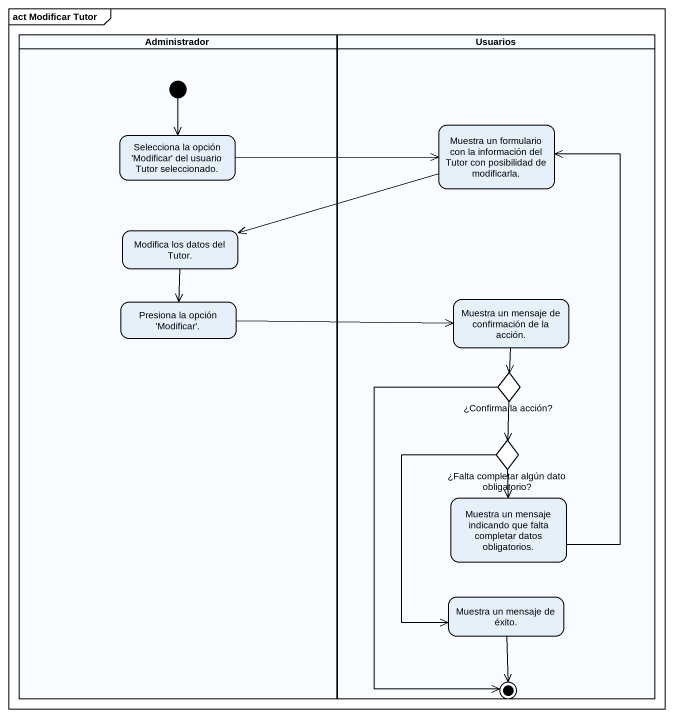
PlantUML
@startuml
mainframe act Modificar Tutor
hide empty description
state Administrador <<partition>> {
  state "Selecciona la opción 'Modificar' del usuario Tutor seleccionado." as Selecciona_la_opción
  state "Modifica los datos del Tutor." as Modifica_los_datos_del_Tutor
  state "Presiona la opción 'Modificar'." as Presiona_la_opción_Modificar
  [*] --> Selecciona_la_opción
}
state Usuarios <<partition>> {
  state "Muestra un formulario con la información del Tutor con posibilidad de modificarla." as Muestra_un_formulario_con
  state "Muestra un mensaje de confirmación de la acción." as Muestra_un_mensaje_de
  state "¿Confirma la acción?" as Confirma_la_acción <<choice>>
  state "¿Falta completar algún dato obligatorio?" as Falta_completar_algún_dato <<choice>>
  state "Muestra un mensaje indicando que falta completar datos obligatorios." as Muestra_un_mensaje
  state "Muestra un mensaje de éxito." as Muestra_un_mensaje_de_éxito
  Confirma_la_acción --> [*]
  Muestra_un_mensaje_de_éxito --> [*]
}
Selecciona_la_opción -right-> Muestra_un_formulario_con
Muestra_un_formulario_con -left-> Modifica_los_datos_del_Tutor
Modifica_los_datos_del_Tutor --> Presiona_la_opción_Modificar
Presiona_la_opción_Modificar -right-> Muestra_un_mensaje_de
Muestra_un_mensaje_de --> Confirma_la_acción
Confirma_la_acción --> Falta_completar_algún_dato
Falta_completar_algún_dato --> Muestra_un_mensaje
Falta_completar_algún_dato --> Muestra_un_mensaje_de_éxito
Muestra_un_mensaje -up-> Muestra_un_formulario_con
@enduml
